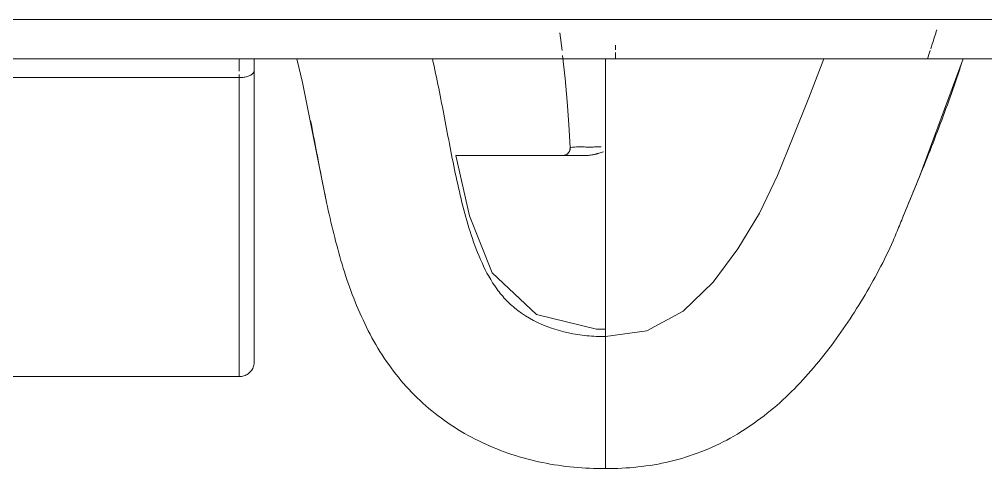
# Model space of a CAD drawing. Header units: millimetres. Extents: x -12186 to 152825, y -4386 to 9463.
# Drawn here: x 100141.3 to 100397.6, y 69.4 to 188.4 of the extents above; entities that cross this region are included whole.
import ezdxf

# ---------------------------------------------------------------- set-up
doc = ezdxf.new("R2010")
doc.units = ezdxf.units.MM
doc.layers.add('G-IMPT', color=8, linetype='Continuous', lineweight=5)
doc.layers.add('P-SANR-FIXT', color=6, linetype='Continuous', lineweight=5)

# ---------------------------------------------------------------- blocks, each defined once
blk = doc.blocks.new('geberit-500-415-01-1-icon-wc-wh-rimfree-seat-tap-rfa - GB_500_415_01_1_iCon_WC_WH_Rimfree_w_d_r_dwg_GB_500_415_01_1_iCon_WC_WH_Rimfree_w_d_r-922349-Section 3')
at = {"layer": 'G-IMPT'}
for p, q in [((-7225.67, 180.21), (-7226.28, 184.84)), ((-7226.28, 184.84), (-7225.67, 180.21)), ((-7311.29, 178), (-7329.09, 178)), ((-7296.01, 178), (-7294.48, 171.68)), ((-7296.01, 178), (-7294.48, 171.68)), ((-7225.51, 178.89), (-7224.88, 172.8)), ((-7156.28, 178), (-7160.19, 167.62)), ((-7119.28, 178), (-7130.96, 146.52)), ((-7412.67, 172.99), (-7311.29, 172.99)), ((-7311.29, 172.99), (-7311.29, 173.85)), ((-7224.88, 172.8), (-7224.35, 166.7)), ((-7294.48, 171.68), (-7288.29, 140.76)), ((-7224.35, 166.7), (-7223.9, 160.6)), ((-7160.19, 167.62), (-7164.35, 157.34)), ((-7223.9, 160.6), (-7223.48, 154.49)), ((-7164.35, 157.34), (-7168.56, 147.07)), ((-7130.96, 146.52), (-7135.27, 136.05)), ((-7311.29, 131.63), (-7311.29, 144.42)), ((-7311.29, 120.25), (-7311.29, 131.63)), ((-7179.01, 127.58), (-7185.63, 118.76)), ((-7311.29, 110.63), (-7311.29, 120.25)), ((-7185.63, 118.76), (-7193.51, 111.07)), ((-7311.29, 103.09), (-7311.29, 110.63)), ((-7193.51, 111.07), (-7203.2, 105.87)), ((-7203.2, 105.87), (-7214.14, 104.38)), ((-7311.29, 97.79), (-7311.29, 103.09)), ((-7311.29, 93.77), (-7412.67, 93.77))]:
    blk.add_line(p, q, dxfattribs=at)
at = {"layer": 'G-IMPT', "flags": 128}
for points in [[(-7412.67, 178), (-7361.98, 178), (-7311.29, 178)], [(-7412.67, 178), (-7380.88, 178), (-7349.09, 178), (-7317.3, 178), (-7285.51, 178), (-7253.72, 178), (-7221.93, 178), (-7190.13, 178), (-7158.34, 178), (-7126.55, 178), (-7095.04, 178), (-7064.81, 178), (-7036.93, 178), (-7012.38, 178), (-6993.34, 178), (-6982.36, 178), (-6978.98, 178)], [(-7296.01, 178), (-7317.3, 178), (-7329.09, 178)], [(-7311.29, 178), (-7308.62, 178), (-7307.29, 178)], [(-7311.29, 174.67), (-7311.29, 175.43), (-7311.29, 176.13), (-7311.29, 176.75), (-7311.29, 177.27), (-7311.29, 177.66), (-7311.29, 177.91), (-7311.29, 178)], [(-7307.29, 178), (-7308.62, 178), (-7311.29, 178)], [(-7311.29, 178), (-7311.29, 177.91), (-7311.29, 177.66)], [(-7296.01, 178), (-7295.06, 178), (-7292.18, 178), (-7287.26, 178), (-7280.19, 178), (-7270.95, 178), (-7260.04, 178)], [(-7260.04, 178), (-7237.1, 178), (-7214.14, 178)], [(-7224.81, 178), (-7237.1, 178), (-7260.04, 178)], [(-7224.81, 178), (-7253.72, 178), (-7260.04, 178)], [(-7223.48, 154.49), (-7223.9, 160.6), (-7224.35, 166.7), (-7224.88, 172.8), (-7225.51, 178.89)], [(-7214.14, 178), (-7199.14, 178), (-7184.14, 178)], [(-7184.14, 178), (-7169.97, 178), (-7156.28, 178)], [(-7156.28, 178), (-7144.66, 178), (-7134.42, 178), (-7126.28, 178), (-7121.04, 178), (-7119.28, 178)], [(-6978.98, 178), (-6982.36, 178), (-6993.34, 178), (-7012.38, 178), (-7036.93, 178), (-7064.81, 178), (-7095.04, 178), (-7119.23, 178)], [(-7311.29, 144.42), (-7311.29, 158.3), (-7311.29, 172.99)], [(-7223.48, 154.49), (-7223.7, 153.44), (-7224.44, 152.65), (-7225.47, 152.35)], [(-7225.47, 152.35), (-7224.44, 152.65), (-7223.7, 153.44), (-7223.48, 154.49)], [(-7253.83, 152.36), (-7250.24, 136.41), (-7244.23, 121.27), (-7232.43, 110.18), (-7216.56, 106.36), (-7214.09, 106.3)], [(-7214.09, 106.3), (-7216.56, 106.36), (-7232.42, 110.18), (-7244.22, 121.27), (-7250.24, 136.41), (-7253.83, 152.36)], [(-7168.56, 147.07), (-7173.27, 137.05), (-7179.01, 127.59)], [(-7311.29, 93.77), (-7311.29, 94.73), (-7311.29, 97.79)], [(-7311.29, 93.77), (-7336.63, 93.77), (-7361.98, 93.77), (-7387.33, 93.77), (-7412.67, 93.77)]]:
    blk.add_lwpolyline(points, dxfattribs=at)
at = {"layer": 'G-IMPT'}
for points, knots in [([(-7412.67, 188.43), (-7389.3, 188.43), (-7354.23, 188.43), (-7307.48, 188.43), (-7272.41, 188.43), (-7237.35, 188.43), (-7202.28, 188.43), (-7173.06, 188.43), (-7149.68, 188.43), (-7136.53, 188.43), (-7128.5, 188.43), (-7125.57, 188.43), (-7121.19, 188.43), (-7111.71, 188.43), (-7097.23, 188.43), (-7080.16, 188.43), (-7063.57, 188.43), (-7047.62, 188.43), (-7032.46, 188.43), (-7018.23, 188.43), (-7007.28, 188.43), (-6999.09, 188.43), (-6991.6, 188.43), (-6983.59, 188.43), (-6976.26, 188.43), (-6969.47, 188.43), (-6967.57, 188.43), (-6967.57, 188.43)], [0, 0, 0, 0, 0.133333, 0.2, 0.266667, 0.333333, 0.4, 0.466667, 0.5, 0.533333, 0.541667, 0.545833, 0.55, 0.566667, 0.6, 0.633333, 0.666667, 0.7, 0.733333, 0.766667, 0.8, 0.816667, 0.833333, 0.866667, 0.9, 0.933333, 1, 1, 1, 1]), ([(-7127.88, 180.66), (-7127.75, 181.06), (-7127.2, 182.73), (-7126.66, 184.41), (-7126.25, 185.69)], [0.0866182, 0.0866182, 0.0866182, 0.0866182, 0.125, 0.25, 0.25, 0.25, 0.25]), ([(-7260.04, 178), (-7259.46, 175.4), (-7258.37, 170.18), (-7256.85, 162.34), (-7255.37, 154.5), (-7253.81, 146.68), (-7252.04, 138.92), (-7249.86, 131.26), (-7247.06, 123.82), (-7243.89, 117.96), (-7240.48, 113.87), (-7238.48, 112.11), (-7237.42, 111.3)], [0, 0, 0, 0, 0.111111, 0.222222, 0.333333, 0.444444, 0.555556, 0.666667, 0.777778, 0.888889, 0.944444, 1, 1, 1, 1]), ([(-7214.14, 178), (-7214.14, 169.79), (-7214.14, 158.85), (-7214.14, 147.92), (-7214.14, 145.19)], [-1, -1, -1, -1, -0.6666667, -0.5555599, -0.5555599, -0.5555599, -0.5555599]), ([(-7119.28, 178), (-7121.06, 172.54), (-7123.9, 164.41), (-7128.04, 153.69), (-7131.28, 145.71), (-7133.75, 139.74), (-7135.39, 135.76), (-7136.19, 133.76), (-7137, 131.76), (-7138.71, 127.8), (-7141.54, 121.99), (-7147.19, 111.99), (-7155.25, 100.08), (-7166.73, 87.15), (-7180.66, 76.79), (-7196.89, 70.51), (-7208.4, 69.38), (-7214.14, 69.38)], [0, 0, 0, 0, 0.111111, 0.166667, 0.222222, 0.277778, 0.291667, 0.305556, 0.319444, 0.333333, 0.388889, 0.444444, 0.555556, 0.666667, 0.777778, 0.888889, 1, 1, 1, 1]), ([(-7307.29, 174.91), (-7307.29, 174.71), (-7307.42, 174.31), (-7307.9, 173.85), (-7308.45, 173.55), (-7309.09, 173.29), (-7310.03, 173.05), (-7310.88, 172.99), (-7311.29, 172.99)], [0, 0, 0, 0, 0.2, 0.4, 0.5, 0.6, 0.8, 1, 1, 1, 1]), ([(-7307.29, 174.91), (-7307.29, 165.15), (-7307.29, 151.13), (-7307.29, 136.51), (-7307.29, 128.87), (-7307.29, 123.04), (-7307.29, 117.35), (-7307.29, 112.03), (-7307.29, 107.5), (-7307.29, 103.82), (-7307.29, 101.05), (-7307.29, 98.46), (-7307.29, 97.77), (-7307.29, 97.77)], [0, 0, 0, 0, 0.222222, 0.333333, 0.388889, 0.444444, 0.513889, 0.583333, 0.652778, 0.722222, 0.791667, 0.861111, 1, 1, 1, 1]), ([(-7214.14, 69.38), (-7219.76, 69.38), (-7231.01, 70.36), (-7247.14, 75.62), (-7259.07, 83.24), (-7267.17, 91.05), (-7274.11, 99.92), (-7280.6, 112.45), (-7285.71, 128.54), (-7289.25, 145.01), (-7291.27, 156.05), (-7292.35, 161.56)], [0, 0, 0, 0, 0.1111111, 0.2222222, 0.3333333, 0.3888889, 0.4444444, 0.5555556, 0.6666667, 0.7777778, 0.8888889, 0.8888889, 0.8888889, 0.8888889]), ([(-7307.29, 147.12), (-7307.29, 150.37), (-7307.29, 154.85), (-7307.29, 159.46), (-7307.29, 160.62)], [0.7777778, 0.7777778, 0.7777778, 0.7777778, 0.8611111, 0.8888889, 0.8888889, 0.8888889, 0.8888889]), ([(-7223.48, 154.49), (-7223.45, 154.13), (-7223.57, 153.57), (-7223.99, 152.97), (-7224.56, 152.51), (-7225.11, 152.35), (-7225.47, 152.35)], [-1, -1, -1, -1, -0.666667, -0.5, -0.333333, 0, 0, 0, 0]), ([(-7215.26, 154.61), (-7215.87, 154.61), (-7217.06, 154.61), (-7218.68, 154.59), (-7220.13, 154.62), (-7221.77, 154.64), (-7223.12, 154.53), (-7223.48, 154.49), (-7223.48, 154.49)], [0.2, 0.2, 0.2, 0.2, 0.3, 0.4, 0.5, 0.6, 0.8, 1, 1, 1, 1]), ([(-7223.48, 154.49), (-7223.48, 154.49), (-7223.12, 154.53), (-7221.77, 154.64), (-7220.13, 154.62), (-7218.68, 154.59), (-7217.06, 154.61), (-7215.87, 154.61), (-7215.26, 154.61)], [0, 0, 0, 0, 0.2, 0.4, 0.5, 0.6, 0.7, 0.8, 0.8, 0.8, 0.8]), ([(-7253.83, 152.36), (-7250.13, 152.36), (-7244.5, 152.36), (-7236.94, 152.36), (-7229.26, 152.36), (-7223.27, 152.36), (-7219.21, 152.36)], [0, 0, 0, 0, 0.333333, 0.5, 0.666667, 1, 1, 1, 1]), ([(-7219.21, 152.36), (-7223.29, 152.36), (-7229.29, 152.36), (-7236.94, 152.36), (-7244.46, 152.36), (-7250.11, 152.36), (-7253.83, 152.36)], [0, 0, 0, 0, 0.333333, 0.5, 0.666667, 1, 1, 1, 1]), ([(-7225.47, 152.35), (-7225.47, 152.35), (-7224.55, 152.35), (-7221.4, 152.36), (-7219.21, 152.36)], [0, 0, 0, 0, 0.444444, 1, 1, 1, 1]), ([(-7219.21, 152.36), (-7220.96, 152.36), (-7224.29, 152.35), (-7225.47, 152.35), (-7225.47, 152.35)], [0, 0, 0, 0, 0.444444, 1, 1, 1, 1]), ([(-7219.21, 152.36), (-7218.83, 152.36), (-7218.25, 152.41), (-7217.58, 152.53), (-7217.2, 152.61), (-7216.92, 152.67), (-7216.64, 152.74), (-7216.36, 152.82), (-7216.09, 152.89), (-7215.72, 153), (-7215.26, 153.15), (-7214.9, 153.28), (-7214.72, 153.35)], [0, 0, 0, 0, 0.1428571, 0.2142857, 0.25, 0.2857143, 0.3214286, 0.3571429, 0.3928571, 0.4285714, 0.5, 0.5714286, 0.5714286, 0.5714286, 0.5714286]), ([(-7214.72, 153.35), (-7214.9, 153.28), (-7215.26, 153.15), (-7215.72, 153), (-7216.09, 152.89), (-7216.36, 152.82), (-7216.64, 152.74), (-7216.92, 152.67), (-7217.2, 152.61), (-7217.58, 152.53), (-7218.25, 152.41), (-7218.83, 152.36), (-7219.21, 152.36)], [0.4285714, 0.4285714, 0.4285714, 0.4285714, 0.5, 0.5714286, 0.6071429, 0.6428571, 0.6785714, 0.7142857, 0.75, 0.7857143, 0.8571429, 1, 1, 1, 1]), ([(-7307.29, 114.19), (-7307.29, 117.69), (-7307.29, 124.16), (-7307.29, 131.71), (-7307.29, 134.66)], [0.4444444, 0.4444444, 0.4444444, 0.4444444, 0.5833333, 0.6666667, 0.6666667, 0.6666667, 0.6666667]), ([(-7237.42, 111.3), (-7234.81, 109.31), (-7228.89, 106.26), (-7220.75, 104.6), (-7215.79, 104.38), (-7214.14, 104.38)], [0, 0, 0, 0, 0.4, 0.8, 1, 1, 1, 1]), ([(-7307.29, 97.77), (-7307.29, 97.77), (-7307.29, 99.29), (-7307.29, 103.87), (-7307.29, 105.79), (-7307.29, 106.84)], [0, 0, 0, 0, 0.2222222, 0.2777778, 0.3333333, 0.3333333, 0.3333333, 0.3333333]), ([(-7214.14, 104.38), (-7214.14, 102.15), (-7214.14, 97.73), (-7214.14, 91.38), (-7214.14, 85.5), (-7214.14, 78.58), (-7214.14, 74.04), (-7214.14, 71.72), (-7214.14, 70.52), (-7214.14, 69.59), (-7214.14, 69.38), (-7214.14, 69.38)], [0, 0, 0, 0, 0.111111, 0.222222, 0.333333, 0.444444, 0.666667, 0.722222, 0.777778, 0.888889, 1, 1, 1, 1]), ([(-7307.29, 97.77), (-7307.29, 97.36), (-7307.42, 96.51), (-7307.9, 95.57), (-7308.45, 94.93), (-7309.09, 94.38), (-7310.03, 93.9), (-7310.88, 93.77), (-7311.29, 93.77)], [0, 0, 0, 0, 0.2, 0.4, 0.5, 0.6, 0.8, 1, 1, 1, 1])]:
    blk.add_open_spline(points, degree=3, knots=knots, dxfattribs=at)
for points in [[(-7211.52, 180.31), (-7211.52, 180.72), (-7211.52, 181.14), (-7211.52, 181.55)], [(-7211.52, 181.55), (-7211.52, 181.14), (-7211.52, 180.72), (-7211.52, 180.31)], [(-7211.52, 178), (-7211.52, 178.55), (-7211.52, 179.1), (-7211.52, 179.65)], [(-7211.52, 179.65), (-7211.52, 179.1), (-7211.52, 178.55), (-7211.52, 178)], [(-7128.76, 178), (-7128.52, 178.72), (-7128.28, 179.45), (-7128.04, 180.17)], [(-7307.29, 178), (-7307.29, 177.69), (-7307.29, 177.04), (-7307.29, 176), (-7307.29, 175.28), (-7307.29, 174.91)], [(-7307.29, 174.91), (-7307.29, 175.28), (-7307.29, 176), (-7307.29, 177.04), (-7307.29, 177.69), (-7307.29, 178)], [(-7214.14, 145.19), (-7214.14, 142.46), (-7214.14, 139.73), (-7214.14, 137)], [(-7214.14, 137), (-7214.14, 134.27), (-7214.14, 131.55), (-7214.14, 128.82)], [(-7214.14, 128.82), (-7214.14, 126.1), (-7214.14, 123.38), (-7214.14, 120.65)], [(-7214.14, 120.65), (-7214.14, 117.93), (-7214.14, 112.5), (-7214.14, 107.06), (-7214.14, 104.38)]]:
    blk.add_open_spline(points, degree=3, dxfattribs=at)
blk = doc.blocks.new('geberit-500-415-01-1-icon-wc-wh-rimfree-seat-tap-rfa - Geberit iCon WC-922348-Section 3')
blk.add_blockref('geberit-500-415-01-1-icon-wc-wh-rimfree-seat-tap-rfa - GB_500_415_01_1_iCon_WC_WH_Rimfree_w_d_r_dwg_GB_500_415_01_1_iCon_WC_WH_Rimfree_w_d_r-922349-Section 3', (0, 0))
blk = doc.blocks.new('geberit-500-415-01-1-icon-wc-wh-rimfree-seat-tap-rfa - GB_500_415_01_1_iCon_WC_WH_Rimfree_w_d_GB_iCon_500_43x_01_1_WC_Seat-1138940-Section 3')
blk.add_blockref('geberit-500-415-01-1-icon-wc-wh-rimfree-seat-tap-rfa - Geberit iCon WC-922348-Section 3', (0, 0))

msp = doc.modelspace()

# ---------------------------------------------------------------- block references
at = {"layer": 'P-SANR-FIXT'}
msp.add_blockref('geberit-500-415-01-1-icon-wc-wh-rimfree-seat-tap-rfa - GB_500_415_01_1_iCon_WC_WH_Rimfree_w_d_GB_iCon_500_43x_01_1_WC_Seat-1138940-Section 3', (107510.9, 0), dxfattribs=at)

doc.saveas('drawing.dxf')
